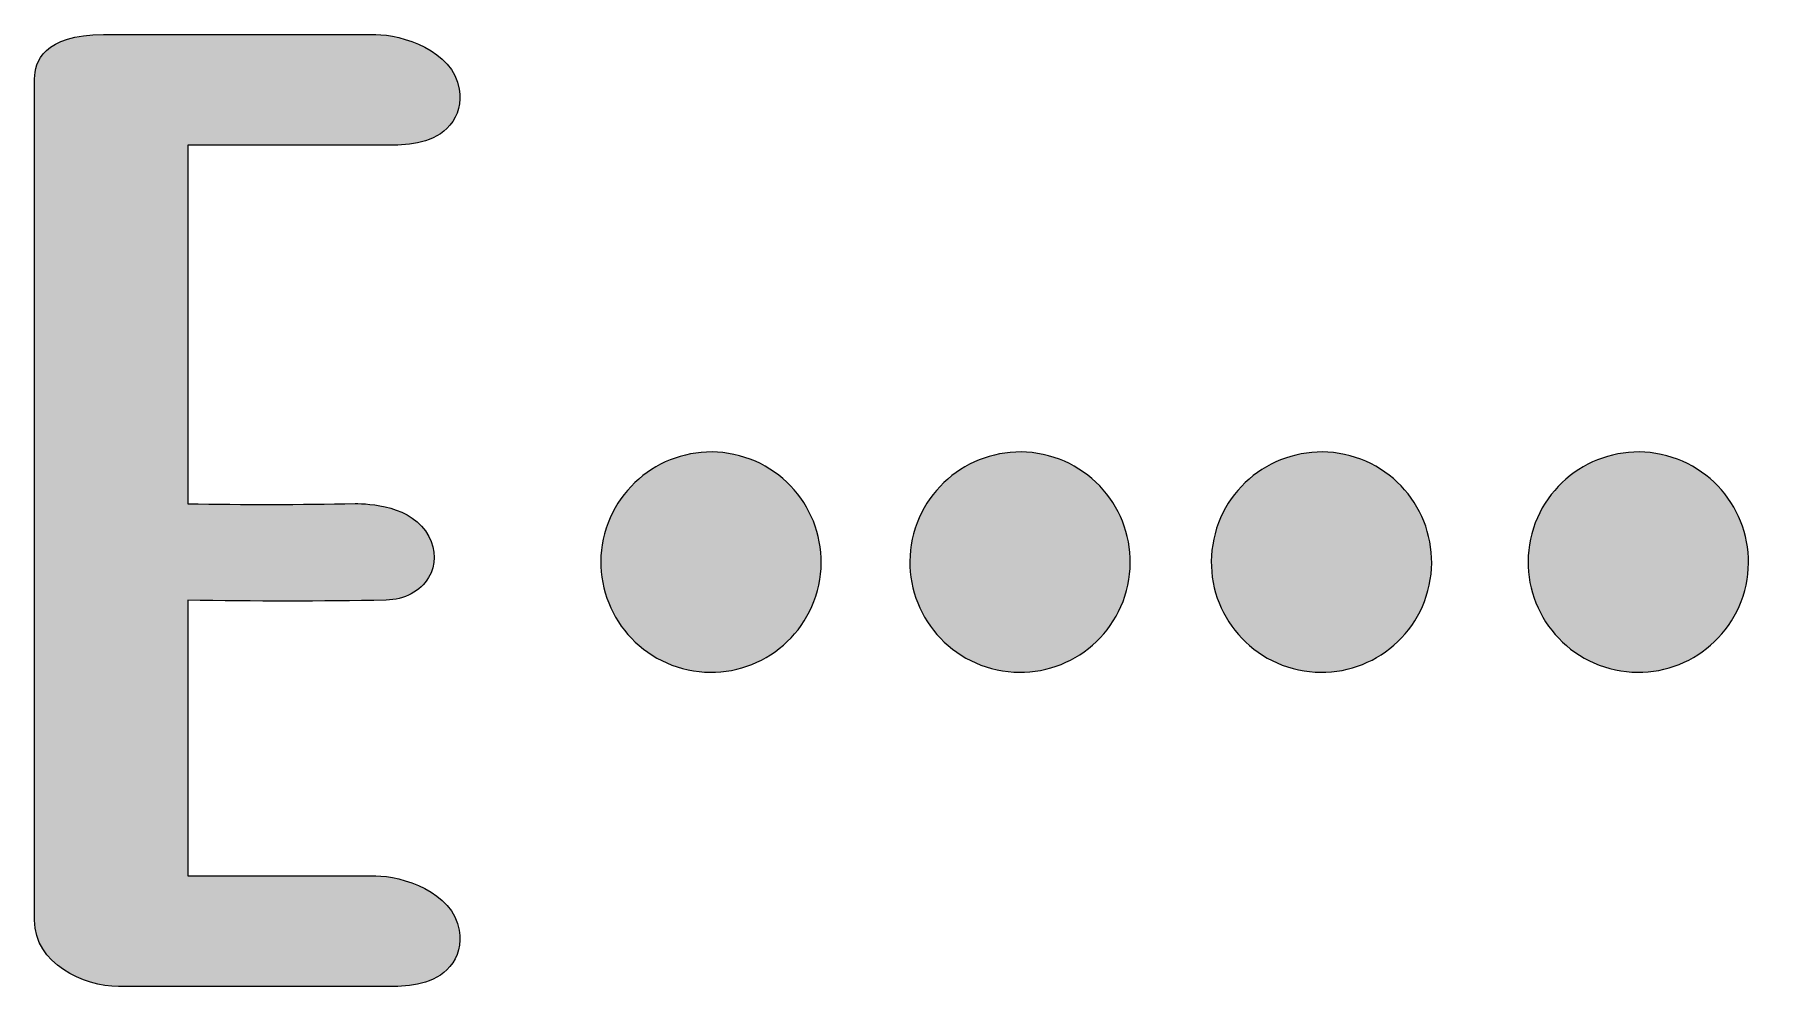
# Model space of a CAD drawing. Header units: inches. Extents: x 66 to 1013, y -905 to -177.
# Drawn here: x 786.8 to 949, y -702.2 to -612.7 of the extents above; entities that cross this region are included whole.
import ezdxf

# ---------------------------------------------------------------- set-up
doc = ezdxf.new("R2010")
doc.units = ezdxf.units.IN
doc.header["$MEASUREMENT"] = 0
doc.layers.add('Layer 1', color=7, linetype='Continuous')

# ---------------------------------------------------------------- blocks, each defined once
blk = doc.blocks.new('block 14')
at = {"layer": 'Layer 1', "true_color": 0xffffff}
h = blk.add_hatch(color=7, dxfattribs=at)
h.dxf.hatch_style = 2
edge = h.paths.add_edge_path()
edge.add_spline(control_points=[(818.89, -691.84), (818.89, -691.84), (801.22, -691.84), (801.22, -691.84), (801.22, -691.84), (801.22, -665.9), (801.22, -665.9), (807.49, -666.02), (813.75, -666.02), (819.86, -665.9), (821.59, -665.87), (823.09, -665.07), (823.86, -663.77), (824.55, -662.6), (824.55, -661.2), (823.88, -659.91), (822.33, -656.96), (818.2, -656.83), (816.95, -656.82), (811.8, -656.92), (806.52, -656.92), (801.22, -656.84), (801.22, -656.84), (801.22, -623.1), (801.22, -623.1), (801.22, -623.1), (820.3, -623.1), (820.3, -623.1), (822, -623.1), (824.43, -622.91), (825.86, -621.23), (826.64, -620.3), (826.96, -619.09), (826.74, -617.82), (826.14, -614.19), (821.33, -612.69), (818.89, -612.69), (818.89, -612.69), (793.31, -612.69), (793.31, -612.69), (787.66, -612.69), (786.82, -615.3), (786.82, -616.86), (786.82, -616.86), (786.82, -696.01), (786.82, -696.01), (786.82, -700.08), (791.41, -702.25), (794.72, -702.25), (794.72, -702.25), (820.3, -702.25), (820.3, -702.25), (822, -702.25), (824.43, -702.05), (825.86, -700.37), (826.64, -699.45), (826.96, -698.24), (826.74, -696.96), (826.14, -693.34), (821.33, -691.84), (818.89, -691.84)], knot_values=[0, 0, 0, 0, 1, 1, 1, 2, 2, 2, 3, 3, 3, 4, 4, 4, 5, 5, 5, 6, 6, 6, 7, 7, 7, 8, 8, 8, 9, 9, 9, 10, 10, 10, 11, 11, 11, 12, 12, 12, 13, 13, 13, 14, 14, 14, 15, 15, 15, 16, 16, 16, 17, 17, 17, 18, 18, 18, 19, 19, 19, 20, 20, 20, 20], degree=3, periodic=1)
at = {"layer": 'Layer 1', "lineweight": 0}
blk.add_open_spline([(818.89, -691.84), (818.89, -691.84), (801.22, -691.84), (801.22, -691.84), (801.22, -691.84), (801.22, -665.9), (801.22, -665.9), (807.49, -666.02), (813.75, -666.02), (819.86, -665.9), (821.59, -665.87), (823.09, -665.07), (823.86, -663.77), (824.55, -662.6), (824.55, -661.2), (823.88, -659.91), (822.33, -656.96), (818.2, -656.83), (816.95, -656.82), (811.8, -656.92), (806.52, -656.92), (801.22, -656.84), (801.22, -656.84), (801.22, -623.1), (801.22, -623.1), (801.22, -623.1), (820.3, -623.1), (820.3, -623.1), (822, -623.1), (824.43, -622.91), (825.86, -621.23), (826.64, -620.3), (826.96, -619.09), (826.74, -617.82), (826.14, -614.19), (821.33, -612.69), (818.89, -612.69), (818.89, -612.69), (793.31, -612.69), (793.31, -612.69), (787.66, -612.69), (786.82, -615.3), (786.82, -616.86), (786.82, -616.86), (786.82, -696.01), (786.82, -696.01), (786.82, -700.08), (791.41, -702.25), (794.72, -702.25), (794.72, -702.25), (820.3, -702.25), (820.3, -702.25), (822, -702.25), (824.43, -702.05), (825.86, -700.37), (826.64, -699.45), (826.96, -698.24), (826.74, -696.96), (826.14, -693.34), (821.33, -691.84), (818.89, -691.84)], degree=3, knots=[0, 0, 0, 0, 1, 1, 1, 2, 2, 2, 3, 3, 3, 4, 4, 4, 5, 5, 5, 6, 6, 6, 7, 7, 7, 8, 8, 8, 9, 9, 9, 10, 10, 10, 11, 11, 11, 12, 12, 12, 13, 13, 13, 14, 14, 14, 15, 15, 15, 16, 16, 16, 17, 17, 17, 18, 18, 18, 19, 19, 19, 20, 20, 20, 20], dxfattribs=at)
blk = doc.blocks.new('block 15')
at = {"layer": 'Layer 1', "true_color": 0xffffff}
h = blk.add_hatch(color=7, dxfattribs=at)
h.dxf.hatch_style = 2
edge = h.paths.add_edge_path()
edge.add_spline(control_points=[(853.08, -652.32), (858.61, -653.8), (861.89, -659.48), (860.41, -665.01), (858.93, -670.53), (853.25, -673.81), (847.73, -672.33), (842.2, -670.85), (838.92, -665.18), (840.4, -659.65), (841.88, -654.12), (847.56, -650.84), (853.08, -652.32)], knot_values=[0, 0, 0, 0, 1, 1, 1, 2, 2, 2, 3, 3, 3, 4, 4, 4, 4], degree=3, periodic=1)
h = blk.add_hatch(color=7, dxfattribs=at)
h.dxf.hatch_style = 2
edge = h.paths.add_edge_path()
edge.add_spline(control_points=[(882.14, -652.32), (887.66, -653.8), (890.94, -659.48), (889.46, -665.01), (887.99, -670.53), (882.31, -673.81), (876.78, -672.33), (871.25, -670.85), (867.97, -665.18), (869.45, -659.65), (870.93, -654.12), (876.61, -650.84), (882.14, -652.32)], knot_values=[0, 0, 0, 0, 1, 1, 1, 2, 2, 2, 3, 3, 3, 4, 4, 4, 4], degree=3, periodic=1)
h = blk.add_hatch(color=7, dxfattribs=at)
h.dxf.hatch_style = 2
edge = h.paths.add_edge_path()
edge.add_spline(control_points=[(910.47, -652.32), (915.99, -653.8), (919.27, -659.48), (917.79, -665.01), (916.32, -670.53), (910.64, -673.81), (905.11, -672.33), (899.58, -670.85), (896.3, -665.18), (897.78, -659.65), (899.26, -654.12), (904.94, -650.84), (910.47, -652.32)], knot_values=[0, 0, 0, 0, 1, 1, 1, 2, 2, 2, 3, 3, 3, 4, 4, 4, 4], degree=3, periodic=1)
h = blk.add_hatch(color=7, dxfattribs=at)
h.dxf.hatch_style = 2
edge = h.paths.add_edge_path()
edge.add_spline(control_points=[(940.24, -652.32), (945.77, -653.8), (949.05, -659.48), (947.57, -665.01), (946.09, -670.53), (940.41, -673.81), (934.89, -672.33), (929.36, -670.85), (926.08, -665.18), (927.56, -659.65), (929.04, -654.12), (934.72, -650.84), (940.24, -652.32)], knot_values=[0, 0, 0, 0, 1, 1, 1, 2, 2, 2, 3, 3, 3, 4, 4, 4, 4], degree=3, periodic=1)
at = {"layer": 'Layer 1', "lineweight": 0}
for points in [[(853.08, -652.32), (858.61, -653.8), (861.89, -659.48), (860.41, -665.01), (858.93, -670.53), (853.25, -673.81), (847.73, -672.33), (842.2, -670.85), (838.92, -665.18), (840.4, -659.65), (841.88, -654.12), (847.56, -650.84), (853.08, -652.32)], [(882.14, -652.32), (887.66, -653.8), (890.94, -659.48), (889.46, -665.01), (887.99, -670.53), (882.31, -673.81), (876.78, -672.33), (871.25, -670.85), (867.97, -665.18), (869.45, -659.65), (870.93, -654.12), (876.61, -650.84), (882.14, -652.32)], [(910.47, -652.32), (915.99, -653.8), (919.27, -659.48), (917.79, -665.01), (916.32, -670.53), (910.64, -673.81), (905.11, -672.33), (899.58, -670.85), (896.3, -665.18), (897.78, -659.65), (899.26, -654.12), (904.94, -650.84), (910.47, -652.32)], [(940.24, -652.32), (945.77, -653.8), (949.05, -659.48), (947.57, -665.01), (946.09, -670.53), (940.41, -673.81), (934.89, -672.33), (929.36, -670.85), (926.08, -665.18), (927.56, -659.65), (929.04, -654.12), (934.72, -650.84), (940.24, -652.32)]]:
    blk.add_open_spline(points, degree=3, knots=[0, 0, 0, 0, 1, 1, 1, 2, 2, 2, 3, 3, 3, 4, 4, 4, 4], dxfattribs=at)

msp = doc.modelspace()

# ---------------------------------------------------------------- block references
at = {"layer": 'Layer 1'}
for name in ['block 14', 'block 15']:
    msp.add_blockref(name, (0, 0), dxfattribs=at)

doc.saveas('drawing.dxf')
